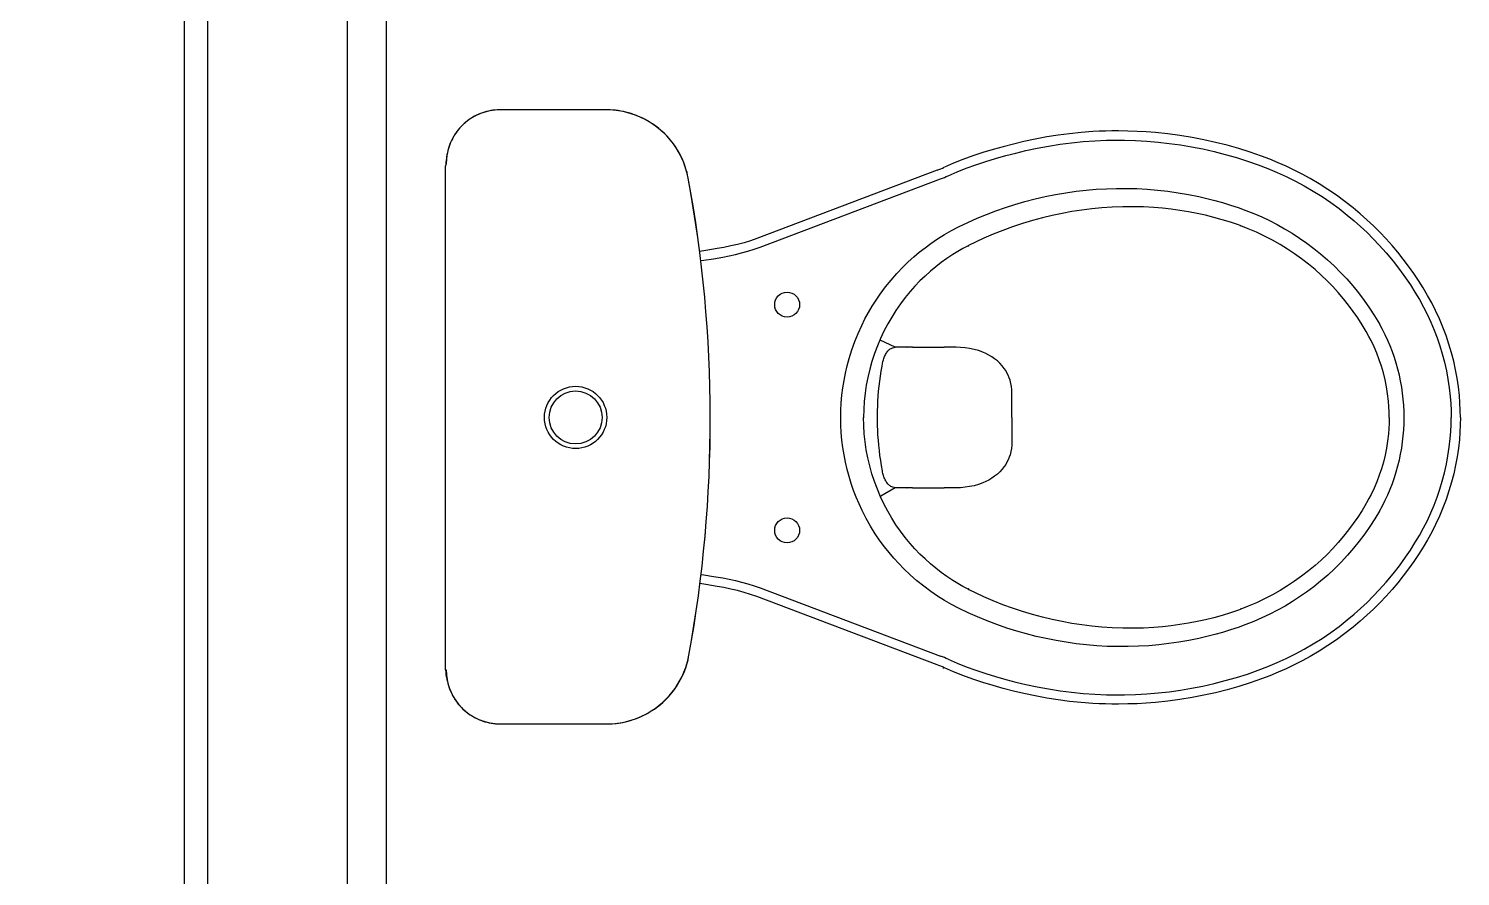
# Model space of a CAD drawing. Header units: millimetres. Extents: x 188.6 to 263.2, y 40.1 to 120.1.
# Drawn here: x 222.213 to 223.134, y 76.524 to 77.069 of the extents above; entities that cross this region are included whole.
import ezdxf

# ---------------------------------------------------------------- set-up
doc = ezdxf.new("R2010")
doc.units = ezdxf.units.MM
doc.layers.add('ARQ', color=8, linetype='Continuous')

# ---------------------------------------------------------------- blocks, each defined once
blk = doc.blocks.new('XREF-TIPO$0$P909+cd00_p')
at = {"color": 0}
for p, q in [((-161.74, 0), (-161.74, -0.33)), ((-161.74, 0), (161.74, 0)), ((-161.67, -0.33), (-161.67, -0.35)), ((163.02, -0.35), (163.02, -0.33)), ((-196.5, -35.16), (-196.48, -35.16)), ((-196.5, -35.16), (-196.5, -103.41)), ((-196.48, -35.16), (-196.48, -103.41)), ((197.83, -102.96), (197.83, -35.16)), ((197.83, -35.16), (197.84, -35.16)), ((197.84, -102.96), (197.84, -35.16)), ((-196.5, -103.41), (-196.48, -103.41)), ((197.83, -102.96), (197.84, -102.96)), ((-152.4, -156.26), (-152.4, -156.25)), ((153.9, -155.77), (153.91, -155.79)), ((-158.52, -315.66), (-114.75, -199.86)), ((-109.18, -201.97), (-152.95, -317.76)), ((109.67, -201.97), (153.44, -317.76)), ((159.01, -315.66), (115.24, -199.86)), ((0.24, -268.67), (0.24, -268.41)), ((-44.88, -288.77), (-50.19, -279.38)), ((45.37, -288.73), (49.85, -279.01)), ((-44.88, -296.14), (-44.88, -288.77)), ((45.37, -296.14), (45.37, -288.77)), ((-44.92, -296.18), (-44.88, -296.35)), ((-44.88, -296.35), (-44.88, -296.14)), ((-44.88, -299.71), (-44.88, -296.35)), ((-44.88, -299.71), (-44.88, -320.23)), ((45.37, -296.35), (45.37, -296.14)), ((45.41, -296.18), (45.37, -296.35)), ((45.37, -299.71), (45.37, -296.35)), ((45.37, -299.71), (45.37, -320.23)), ((-160.8, -319.54), (-160.83, -319.53)), ((-44.88, -327.76), (-44.88, -320.23)), ((45.37, -327.76), (45.37, -320.23)), ((-110.18, -335.83), (-110.02, -335.51)), ((-109.98, -336.01), (-109.82, -335.69)), ((110.31, -335.69), (110.47, -336.01)), ((110.67, -335.83), (110.51, -335.51)), ((0.24, -363.7), (-15.29, -363.7)), ((0.24, -363.7), (15.78, -363.7)), ((-122.87, -510.55), (-122.99, -510.25)), ((-122.72, -510.54), (-122.83, -510.23)), ((123.32, -510.24), (123.21, -510.54)), ((123.36, -510.55), (123.48, -510.25)), ((-54.56, -591.41), (-54.99, -591.16)), ((-54.46, -591.29), (-54.89, -591.04)), ((55.37, -591.05), (54.94, -591.29)), ((55.05, -591.41), (55.48, -591.16)), ((0.24, -605.93), (0.24, -605.79)), ((0.24, -605.94), (0.24, -605.93))]:
    blk.add_line(p, q, dxfattribs=at)
for points in [[(-161.67, -0.33, 0), (-162.43, -0.34, 0), (-163.81, -0.4, 0), (-165.18, -0.51, 0), (-166.55, -0.67, 0), (-167.91, -0.89, 0), (-169.26, -1.16, 0), (-170.6, -1.49, 0), (-171.92, -1.86, 0), (-173.23, -2.29, 0), (-174.51, -2.77, 0), (-175.78, -3.3, 0), (-177.03, -3.88, 0), (-178.25, -4.5, 0), (-179.44, -5.18, 0), (-180.61, -5.9, 0), (-181.74, -6.66, 0), (-182.85, -7.47, 0), (-183.92, -8.33, 0), (-184.96, -9.22, 0), (-185.96, -10.16, 0), (-186.92, -11.13, 0), (-187.85, -12.14, 0), (-188.73, -13.19, 0), (-189.57, -14.27, 0), (-190.37, -15.38, 0), (-191.12, -16.53, 0), (-191.83, -17.7, 0), (-192.49, -18.9, 0), (-193.11, -20.13, 0), (-193.67, -21.38, 0), (-194.19, -22.65, 0), (-194.66, -23.94, 0), (-195.07, -25.25, 0), (-195.43, -26.58, 0), (-195.74, -27.92, 0), (-196, -29.27, 0), (-196.2, -30.63, 0), (-196.36, -32, 0), (-196.45, -33.37, 0), (-196.5, -34.75, 0), (-196.5, -35.16, 0)], [(-161.67, -0.35, 0), (-165.08, -0.52, 0), (-168.45, -1.02, 0), (-171.76, -1.84, 0), (-174.98, -2.99, 0), (-178.07, -4.45, 0), (-181.01, -6.2, 0), (-183.76, -8.24, 0), (-186.3, -10.53, 0), (-188.59, -13.07, 0), (-190.63, -15.82, 0), (-192.38, -18.75, 0), (-193.84, -21.85, 0), (-194.99, -25.07, 0), (-195.81, -28.38, 0), (-196.31, -31.75, 0), (-196.48, -35.16, 0)], [(197.84, -35.16, 0), (197.83, -34.4, 0), (197.78, -33.02, 0), (197.67, -31.65, 0), (197.5, -30.28, 0), (197.28, -28.92, 0), (197.01, -27.57, 0), (196.69, -26.23, 0), (196.31, -24.91, 0), (195.88, -23.6, 0), (195.4, -22.32, 0), (194.88, -21.05, 0), (194.3, -19.8, 0), (193.67, -18.58, 0), (193, -17.39, 0), (192.28, -16.22, 0), (191.51, -15.09, 0), (190.7, -13.98, 0), (189.85, -12.91, 0), (188.95, -11.87, 0), (188.02, -10.87, 0), (187.04, -9.91, 0), (186.03, -8.98, 0), (184.99, -8.1, 0), (183.9, -7.26, 0), (182.79, -6.46, 0), (181.65, -5.7, 0), (180.47, -5, 0), (179.27, -4.33, 0), (178.05, -3.72, 0), (176.8, -3.16, 0), (175.52, -2.64, 0), (174.23, -2.17, 0), (172.92, -1.76, 0), (171.6, -1.4, 0), (170.26, -1.09, 0), (168.9, -0.83, 0), (167.54, -0.62, 0), (166.17, -0.47, 0), (164.8, -0.38, 0), (163.42, -0.33, 0), (163.02, -0.33, 0)], [(197.83, -35.16, 0), (197.66, -31.75, 0), (197.16, -28.38, 0), (196.33, -25.07, 0), (195.19, -21.85, 0), (193.73, -18.75, 0), (191.97, -15.82, 0), (189.94, -13.07, 0), (187.64, -10.53, 0), (185.1, -8.24, 0), (182.35, -6.2, 0), (179.42, -4.45, 0), (176.33, -2.99, 0), (173.11, -1.84, 0), (169.8, -1.02, 0), (166.42, -0.52, 0), (163.02, -0.35, 0)], [(-196.5, -103.41, 0), (-196.5, -103.61, 0), (-196.46, -105.33, 0), (-196.37, -107.04, 0), (-196.23, -108.76, 0), (-196.04, -110.46, 0), (-195.79, -112.15, 0), (-195.49, -113.82, 0), (-195.13, -115.48, 0), (-194.72, -117.13, 0), (-194.26, -118.78, 0), (-193.75, -120.41, 0), (-193.18, -122.03, 0), (-192.56, -123.63, 0), (-191.9, -125.2, 0), (-191.19, -126.73, 0), (-190.44, -128.25, 0), (-189.63, -129.75, 0), (-188.77, -131.22, 0), (-187.87, -132.66, 0), (-186.92, -134.08, 0), (-185.92, -135.46, 0), (-184.88, -136.81, 0), (-183.8, -138.13, 0), (-182.68, -139.41, 0), (-181.52, -140.66, 0), (-180.33, -141.87, 0), (-179.09, -143.03, 0), (-177.83, -144.16, 0), (-176.52, -145.24, 0), (-175.18, -146.29, 0), (-173.8, -147.29, 0), (-172.38, -148.26, 0), (-170.95, -149.17, 0), (-169.48, -150.04, 0), (-167.99, -150.86, 0), (-166.47, -151.64, 0), (-164.92, -152.36, 0), (-163.35, -153.04, 0), (-161.77, -153.67, 0), (-160.17, -154.24, 0), (-158.55, -154.76, 0), (-156.91, -155.24, 0), (-155.25, -155.66, 0), (-153.57, -156.03, 0), (-152.4, -156.26, 0)], [(-196.48, -103.41, 0), (-196.39, -106.42, 0), (-196.14, -109.44, 0), (-195.71, -112.44, 0), (-195.12, -115.41, 0), (-194.37, -118.34, 0), (-193.45, -121.21, 0), (-192.37, -124.03, 0), (-191.13, -126.79, 0), (-189.74, -129.48, 0), (-188.19, -132.09, 0), (-186.51, -134.6, 0), (-184.69, -137.01, 0), (-182.75, -139.3, 0), (-180.67, -141.48, 0), (-178.47, -143.55, 0), (-176.16, -145.49, 0), (-173.75, -147.29, 0), (-171.25, -148.96, 0), (-168.66, -150.47, 0), (-165.98, -151.84, 0), (-163.22, -153.07, 0), (-160.4, -154.14, 0), (-157.53, -155.05, 0), (-154.63, -155.79, 0), (-152.4, -156.25, 0)], [(153.9, -155.77, 0), (156.85, -155.13, 0), (159.77, -154.33, 0), (162.64, -153.37, 0), (165.45, -152.25, 0), (168.2, -150.97, 0), (170.85, -149.55, 0), (173.43, -147.97, 0), (175.91, -146.25, 0), (178.31, -144.39, 0), (180.59, -142.4, 0), (182.75, -140.28, 0), (184.79, -138.06, 0), (186.69, -135.73, 0), (188.45, -133.29, 0), (190.09, -130.75, 0), (191.57, -128.13, 0), (192.91, -125.43, 0), (194.09, -122.66, 0), (195.11, -119.84, 0), (195.97, -116.96, 0), (196.67, -114.02, 0), (197.21, -111.06, 0), (197.58, -108.07, 0), (197.78, -105.07, 0), (197.83, -102.96, 0)], [(153.91, -155.78, 0), (154.12, -155.74, 0), (155.8, -155.4, 0), (157.47, -155, 0), (159.13, -154.55, 0), (160.77, -154.04, 0), (162.38, -153.49, 0), (163.97, -152.89, 0), (165.54, -152.24, 0), (167.09, -151.54, 0), (168.62, -150.78, 0), (170.14, -149.98, 0), (171.63, -149.12, 0), (173.08, -148.23, 0), (174.5, -147.29, 0), (175.89, -146.31, 0), (177.23, -145.29, 0), (178.56, -144.22, 0), (179.85, -143.11, 0), (181.11, -141.96, 0), (182.32, -140.77, 0), (183.5, -139.54, 0), (184.64, -138.27, 0), (185.74, -136.97, 0), (186.8, -135.63, 0), (187.81, -134.26, 0), (188.78, -132.87, 0), (189.7, -131.44, 0), (190.58, -129.99, 0), (191.4, -128.51, 0), (192.19, -127, 0), (192.93, -125.46, 0), (193.62, -123.89, 0), (194.25, -122.32, 0), (194.84, -120.72, 0), (195.37, -119.1, 0), (195.86, -117.46, 0), (196.29, -115.8, 0), (196.67, -114.14, 0), (197, -112.47, 0), (197.27, -110.79, 0), (197.49, -109.11, 0), (197.66, -107.41, 0), (197.77, -105.7, 0), (197.83, -103.98, 0), (197.84, -102.96, 0)], [(-114.75, -199.86, 0), (-114.75, -199.86, 0), (-113.3, -195.76, 0), (-112.02, -191.6, 0), (-110.9, -187.4, 0), (-109.89, -183.08, 0), (-108.99, -178.74, 0), (-108.19, -174.38, 0), (-107, -167.15, 0), (-106.41, -163.31, 0)], [(-100.51, -164.05, 0), (-100.78, -165.82, 0), (-101.74, -171.91, 0), (-102.8, -177.99, 0), (-103.59, -182.04, 0), (-104.47, -186.07, 0), (-105.44, -190.08, 0), (-106.55, -194.09, 0), (-107.79, -198.05, 0), (-109.18, -201.97, 0)], [(100.97, -163.85, 0), (101.27, -165.82, 0), (102.23, -171.91, 0), (103.29, -177.99, 0), (104.08, -182.04, 0), (104.95, -186.07, 0), (105.93, -190.08, 0), (107.04, -194.09, 0), (108.28, -198.05, 0), (109.67, -201.97, 0)], [(115.24, -199.86, 0), (115.24, -199.86, 0), (113.79, -195.76, 0), (112.51, -191.6, 0), (111.39, -187.4, 0), (110.38, -183.08, 0), (109.48, -178.74, 0), (108.68, -174.38, 0), (107.49, -167.15, 0), (106.87, -163.11, 0)], [(-122.17, -329.45, 0), (-119.76, -324.84, 0), (-117.17, -320.33, 0), (-114.42, -315.92, 0), (-111.5, -311.62, 0), (-108.13, -307.04, 0), (-104.56, -302.61, 0), (-100.81, -298.33, 0), (-96.89, -294.21, 0), (-93.54, -290.95, 0), (-90.07, -287.8, 0), (-86.5, -284.76, 0), (-82.83, -281.86, 0), (-79.06, -279.08, 0), (-74.36, -275.88, 0), (-69.53, -272.88, 0), (-64.57, -270.08, 0), (-59.51, -267.49, 0), (-55.27, -265.52, 0), (-50.96, -263.69, 0), (-46.58, -262.02, 0), (-42.15, -260.49, 0), (-37.68, -259.11, 0), (-33.09, -257.88, 0), (-28.46, -256.8, 0), (-23.79, -255.88, 0), (-19.09, -255.13, 0), (-14.28, -254.53, 0), (-9.45, -254.1, 0), (-4.6, -253.84, 0), (0.24, -253.75, 0)], [(0.24, -253.75, 0), (5, -253.84, 0), (9.75, -254.08, 0), (14.49, -254.5, 0), (19.21, -255.07, 0), (24, -255.83, 0), (28.76, -256.76, 0), (33.49, -257.85, 0), (38.17, -259.11, 0), (43.6, -260.8, 0), (48.96, -262.72, 0), (54.23, -264.85, 0), (59.41, -267.2, 0), (63.59, -269.3, 0), (67.71, -271.54, 0), (71.74, -273.92, 0), (75.69, -276.43, 0), (79.55, -279.08, 0), (84.12, -282.47, 0), (88.54, -286.05, 0), (92.81, -289.81, 0), (96.91, -293.74, 0), (100.17, -297.11, 0), (103.31, -300.58, 0), (106.33, -304.16, 0), (109.23, -307.84, 0), (111.99, -311.62, 0), (114.91, -315.92, 0), (117.66, -320.33, 0), (120.25, -324.84, 0), (122.66, -329.45, 0)], [(-110.02, -335.51, 0), (-110.02, -335.51, 0), (-108.23, -332.16, 0), (-106.34, -328.86, 0), (-104.34, -325.61, 0), (-101.87, -321.88, 0), (-99.26, -318.24, 0), (-96.52, -314.7, 0), (-93.65, -311.26, 0), (-90.6, -307.85, 0), (-87.41, -304.56, 0), (-84.11, -301.39, 0), (-80.69, -298.35, 0), (-76.78, -295.12, 0), (-72.73, -292.06, 0), (-68.56, -289.16, 0), (-64.28, -286.45, 0), (-59.82, -283.86, 0), (-55.25, -281.47, 0), (-50.58, -279.26, 0), (-45.83, -277.26, 0), (-40.86, -275.4, 0), (-35.82, -273.75, 0), (-30.7, -272.32, 0), (-25.54, -271.11, 0), (-20.44, -270.14, 0), (-15.3, -269.39, 0), (-10.13, -268.85, 0), (-4.94, -268.52, 0), (0.24, -268.41, 0)], [(110.51, -335.51, 0), (110.51, -335.51, 0), (108.72, -332.16, 0), (106.83, -328.86, 0), (104.83, -325.61, 0), (102.36, -321.88, 0), (99.75, -318.24, 0), (97.01, -314.7, 0), (94.14, -311.26, 0), (91.09, -307.85, 0), (87.9, -304.56, 0), (84.6, -301.39, 0), (81.18, -298.35, 0), (77.27, -295.12, 0), (73.22, -292.06, 0), (69.05, -289.16, 0), (64.77, -286.45, 0), (60.31, -283.86, 0), (55.74, -281.47, 0), (51.07, -279.26, 0), (46.32, -277.26, 0), (41.35, -275.4, 0), (36.31, -273.75, 0), (31.19, -272.32, 0), (26.02, -271.11, 0), (20.93, -270.14, 0), (15.79, -269.39, 0), (10.62, -268.85, 0), (5.43, -268.52, 0), (0.24, -268.41, 0)], [(-44.88, -288.77, 0), (-44.72, -287.99, 0), (-44.51, -287.25, 0), (-44.27, -286.57, 0), (-44, -285.95, 0), (-43.7, -285.4, 0), (-43.41, -284.94, 0), (-43.08, -284.51, 0), (-42.74, -284.16, 0), (-42.4, -283.88, 0), (-42.39, -283.87, 0)], [(-42.39, -283.87, 0), (-42.09, -283.66, 0), (-41.56, -283.3, 0), (-41, -282.95, 0), (-40.4, -282.61, 0), (-39.77, -282.29, 0), (-39.12, -281.99, 0), (-38.44, -281.71, 0), (-37.77, -281.45, 0), (-37.06, -281.22, 0), (-36.34, -281, 0), (-35.61, -280.81, 0), (-34.88, -280.64, 0), (-34.38, -280.54, 0)], [(-34.38, -280.54, 0), (-33.97, -280.46, 0), (-30.67, -279.89, 0), (-27.37, -279.37, 0), (-24.09, -278.91, 0), (-20.83, -278.51, 0), (-17.59, -278.17, 0), (-14.37, -277.88, 0), (-11.16, -277.65, 0), (-7.99, -277.47, 0), (-4.85, -277.35, 0), (-1.74, -277.29, 0), (0.24, -277.27, 0)], [(0.25, -277.27, 0), (1.57, -277.28, 0), (4.55, -277.33, 0), (7.73, -277.44, 0), (10.83, -277.6, 0), (13.96, -277.81, 0), (17.11, -278.07, 0), (20.31, -278.4, 0), (23.52, -278.78, 0), (26.75, -279.21, 0), (30, -279.7, 0), (33.26, -280.25, 0), (34.87, -280.54, 0)], [(34.87, -280.54, 0), (35.23, -280.61, 0), (35.95, -280.77, 0), (36.67, -280.95, 0), (37.38, -281.16, 0), (38.09, -281.39, 0), (38.77, -281.65, 0), (39.43, -281.91, 0), (40.06, -282.2, 0), (40.68, -282.5, 0), (41.28, -282.83, 0), (41.85, -283.17, 0), (42.39, -283.52, 0), (42.88, -283.87, 0)], [(42.88, -283.87, 0), (42.98, -283.94, 0), (43.32, -284.25, 0), (43.64, -284.61, 0), (43.95, -285.02, 0), (44.25, -285.49, 0), (44.53, -286.03, 0), (44.79, -286.63, 0), (45.01, -287.28, 0), (45.21, -287.98, 0), (45.37, -288.73, 0), (45.37, -288.77, 0)], [(-44.92, -296.18, 0), (-44.88, -296.14, 0)], [(45.41, -296.18, 0), (45.37, -296.14, 0)], [(-176.94, -371.36, 0), (-176.94, -371.36, 0), (-175.36, -364.73, 0), (-173.66, -358.13, 0), (-171.82, -351.57, 0), (-169.83, -345.02, 0), (-167.68, -338.52, 0), (-165.35, -332.09, 0), (-162.99, -326.13, 0), (-160.45, -320.25, 0)], [(177.43, -371.36, 0), (177.43, -371.36, 0), (175.85, -364.73, 0), (174.15, -358.13, 0), (172.31, -351.57, 0), (170.32, -345.02, 0), (168.17, -338.52, 0), (165.84, -332.09, 0), (163.48, -326.13, 0), (160.94, -320.25, 0)], [(-155, -322.71, 0), (-157.47, -328.42, 0), (-159.76, -334.21, 0), (-162.04, -340.48, 0), (-164.15, -346.82, 0), (-166.09, -353.21, 0), (-167.9, -359.67, 0), (-169.58, -366.16, 0), (-171.14, -372.69, 0)], [(-132.72, -513.88, 0), (-134.5, -508.96, 0), (-136.15, -503.99, 0), (-137.69, -498.99, 0), (-139.11, -493.92, 0), (-140.42, -488.83, 0), (-141.61, -483.7, 0), (-142.91, -477.32, 0), (-144.03, -470.91, 0), (-144.96, -464.46, 0), (-145.71, -457.98, 0), (-146.28, -451.49, 0), (-146.66, -445, 0), (-146.87, -438.29, 0), (-146.88, -431.58, 0), (-146.7, -424.87, 0), (-146.33, -418.17, 0), (-145.76, -411.48, 0), (-145.01, -404.82, 0), (-144.1, -398.39, 0), (-143.02, -391.98, 0), (-141.75, -385.6, 0), (-140.32, -379.25, 0), (-138.71, -372.96, 0), (-136.93, -366.71, 0), (-134.91, -360.34, 0), (-132.72, -354.02, 0), (-130.35, -347.76, 0), (-127.8, -341.58, 0), (-125.07, -335.47, 0), (-122.17, -329.45, 0)], [(-31.26, -358.72, 0), (-32.99, -357.37, 0), (-34.63, -355.88, 0), (-36.12, -354.29, 0), (-37.5, -352.57, 0), (-38.75, -350.78, 0), (-39.89, -348.87, 0), (-40.87, -346.95, 0), (-41.76, -344.93, 0), (-42.74, -342.21, 0), (-43.53, -339.39, 0), (-44.14, -336.49, 0), (-44.55, -333.64, 0), (-44.8, -330.73, 0), (-44.88, -327.76, 0)], [(31.75, -358.72, 0), (33.48, -357.37, 0), (35.12, -355.88, 0), (36.6, -354.29, 0), (37.99, -352.57, 0), (39.24, -350.78, 0), (40.38, -348.87, 0), (41.36, -346.95, 0), (42.25, -344.93, 0), (43.23, -342.21, 0), (44.02, -339.39, 0), (44.63, -336.49, 0), (45.04, -333.64, 0), (45.29, -330.73, 0), (45.37, -327.76, 0)], [(122.66, -329.45, 0), (125.48, -335.3, 0), (128.14, -341.23, 0), (130.63, -347.24, 0), (132.95, -353.31, 0), (135.11, -359.45, 0), (137.09, -365.63, 0), (138.95, -372.05, 0), (140.63, -378.53, 0), (142.13, -385.05, 0), (143.44, -391.61, 0), (144.56, -398.2, 0), (145.5, -404.82, 0), (146.24, -411.29, 0), (146.79, -417.78, 0), (147.16, -424.29, 0), (147.36, -430.8, 0), (147.37, -437.32, 0), (147.2, -443.83, 0), (146.84, -450.52, 0), (146.28, -457.21, 0), (145.53, -463.88, 0), (144.58, -470.52, 0), (143.43, -477.13, 0), (142.1, -483.7, 0), (140.92, -488.8, 0), (139.62, -493.87, 0), (138.2, -498.91, 0), (136.66, -503.94, 0), (134.99, -508.93, 0), (133.21, -513.88, 0)], [(155.49, -322.71, 0), (157.96, -328.42, 0), (160.25, -334.21, 0), (162.53, -340.48, 0), (164.64, -346.82, 0), (166.58, -353.21, 0), (168.39, -359.67, 0), (170.07, -366.16, 0), (171.63, -372.69, 0)], [(-122.99, -510.25, 0), (-122.99, -510.25, 0), (-123.37, -509.19, 0), (-125.16, -503.97, 0), (-126.79, -498.7, 0), (-128.28, -493.38, 0), (-129.61, -488.03, 0), (-130.8, -482.64, 0), (-131.86, -477.11, 0), (-132.76, -471.56, 0), (-133.51, -465.98, 0), (-134.12, -460.38, 0), (-134.58, -454.78, 0), (-134.93, -448.12, 0), (-135.07, -441.45, 0), (-135.02, -434.78, 0), (-134.77, -428.12, 0), (-134.33, -421.47, 0), (-133.71, -415.03, 0), (-132.91, -408.61, 0), (-131.93, -402.21, 0), (-130.78, -395.84, 0), (-129.45, -389.51, 0), (-127.95, -383.22, 0), (-126.22, -376.8, 0), (-124.31, -370.42, 0), (-122.21, -364.09, 0), (-119.93, -357.83, 0), (-117.47, -351.64, 0), (-114.84, -345.53, 0), (-112.57, -340.65, 0), (-110.18, -335.83, 0)], [(-110.18, -335.83, 0), (-110.08, -335.91, 0), (-110.01, -335.96, 0), (-109.98, -335.99, 0), (-109.98, -336, 0)], [(-109.82, -335.69, 0), (-109.82, -335.68, 0), (-109.85, -335.64, 0), (-109.92, -335.59, 0), (-110.02, -335.51, 0)], [(110.31, -335.69, 0), (110.31, -335.68, 0), (110.34, -335.64, 0), (110.4, -335.59, 0), (110.51, -335.51, 0)], [(110.67, -335.83, 0), (110.57, -335.91, 0), (110.5, -335.96, 0), (110.47, -335.99, 0), (110.47, -336, 0)], [(123.48, -510.25, 0), (123.48, -510.25, 0), (123.86, -509.19, 0), (125.65, -503.97, 0), (127.28, -498.7, 0), (128.77, -493.38, 0), (130.1, -488.03, 0), (131.29, -482.64, 0), (132.35, -477.11, 0), (133.25, -471.56, 0), (134, -465.98, 0), (134.61, -460.38, 0), (135.07, -454.78, 0), (135.42, -448.12, 0), (135.56, -441.45, 0), (135.51, -434.78, 0), (135.26, -428.12, 0), (134.82, -421.47, 0), (134.2, -415.03, 0), (133.4, -408.61, 0), (132.42, -402.21, 0), (131.27, -395.84, 0), (129.94, -389.51, 0), (128.44, -383.22, 0), (126.71, -376.8, 0), (124.8, -370.42, 0), (122.7, -364.09, 0), (120.42, -357.83, 0), (117.96, -351.64, 0), (115.33, -345.53, 0), (113.06, -340.65, 0), (110.67, -335.83, 0)], [(-15.29, -363.7, 0), (-17.49, -363.62, 0), (-19.62, -363.38, 0), (-21.68, -363, 0), (-23.67, -362.46, 0), (-25.3, -361.9, 0), (-26.87, -361.25, 0), (-28.39, -360.49, 0), (-29.85, -359.65, 0), (-31.26, -358.72, 0)], [(15.78, -363.7, 0), (17.98, -363.62, 0), (20.11, -363.38, 0), (22.17, -363, 0), (24.16, -362.46, 0), (25.79, -361.9, 0), (27.36, -361.25, 0), (28.88, -360.49, 0), (30.34, -359.65, 0), (31.75, -358.72, 0)], [(-183.78, -432.04, 0), (-183.78, -432.04, 0), (-183.75, -427.91, 0), (-183.66, -423.77, 0), (-183.51, -419.64, 0), (-183.3, -415.51, 0), (-182.75, -408.11, 0), (-182, -400.73, 0), (-181.05, -393.38, 0), (-179.88, -386, 0), (-178.52, -378.66, 0), (-176.94, -371.36, 0)], [(-171.14, -372.69, 0), (-172.7, -379.94, 0), (-174.06, -387.24, 0), (-175.21, -394.59, 0), (-176.15, -401.97, 0), (-176.89, -409.45, 0), (-177.42, -416.95, 0), (-177.73, -424.48, 0), (-177.82, -432.02, 0)], [(171.63, -372.69, 0), (173.19, -379.94, 0), (174.55, -387.24, 0), (175.7, -394.59, 0), (176.64, -401.97, 0), (177.38, -409.45, 0), (177.91, -416.95, 0), (178.22, -424.48, 0), (178.31, -432.02, 0)], [(184.27, -432.04, 0), (184.27, -432.04, 0), (184.24, -427.91, 0), (184.15, -423.77, 0), (184, -419.64, 0), (183.79, -415.51, 0), (183.24, -408.11, 0), (182.49, -400.73, 0), (181.54, -393.38, 0), (180.37, -386, 0), (179.01, -378.66, 0), (177.43, -371.36, 0)], [(0.24, -651.63, 0), (-4.45, -651.54, 0), (-9.14, -651.33, 0), (-13.82, -650.98, 0), (-19.38, -650.37, 0), (-24.93, -649.56, 0), (-30.44, -648.56, 0), (-35.91, -647.36, 0), (-41.34, -645.97, 0), (-46.89, -644.33, 0), (-52.37, -642.49, 0), (-57.79, -640.45, 0), (-63.13, -638.2, 0), (-68.38, -635.77, 0), (-73.33, -633.25, 0), (-78.2, -630.57, 0), (-82.98, -627.74, 0), (-87.68, -624.77, 0), (-92.29, -621.67, 0), (-96.92, -618.38, 0), (-101.45, -614.96, 0), (-105.89, -611.41, 0), (-110.22, -607.74, 0), (-114.45, -603.95, 0), (-118.67, -599.95, 0), (-122.77, -595.82, 0), (-126.76, -591.57, 0), (-130.62, -587.21, 0), (-134.36, -582.75, 0), (-138.49, -577.48, 0), (-142.45, -572.08, 0), (-146.23, -566.55, 0), (-149.82, -560.9, 0), (-153.21, -555.14, 0), (-155.97, -550.11, 0), (-158.58, -544.99, 0), (-161.04, -539.81, 0), (-163.36, -534.56, 0), (-165.54, -529.25, 0), (-167.58, -523.88, 0), (-170.12, -516.63, 0), (-172.44, -509.3, 0), (-174.54, -501.9, 0), (-176.43, -494.44, 0), (-178.11, -486.93, 0), (-179.57, -479.39, 0), (-180.85, -471.59, 0), (-181.9, -463.76, 0), (-182.71, -455.9, 0), (-183.17, -449.95, 0), (-183.5, -443.98, 0), (-183.7, -438.01, 0), (-183.78, -432.04, 0)], [(-177.82, -432.02, 0), (-177.79, -435.89, 0), (-177.59, -443.1, 0), (-177.19, -450.3, 0), (-176.59, -457.49, 0), (-175.79, -464.66, 0), (-174.8, -471.81, 0), (-173.61, -478.92, 0), (-172.18, -486.19, 0), (-170.56, -493.43, 0), (-168.72, -500.63, 0), (-166.69, -507.77, 0), (-164.45, -514.84, 0), (-162, -521.84, 0), (-159.67, -527.91, 0), (-157.16, -533.91, 0), (-154.47, -539.83, 0), (-151.58, -545.66, 0), (-148.51, -551.39, 0), (-145.14, -557.16, 0), (-141.57, -562.81, 0), (-137.81, -568.35, 0), (-133.87, -573.75, 0), (-129.75, -579, 0), (-126.12, -583.34, 0), (-122.37, -587.57, 0), (-118.5, -591.69, 0), (-114.52, -595.7, 0), (-110.42, -599.59, 0), (-105.39, -604.07, 0), (-100.21, -608.38, 0), (-94.89, -612.5, 0), (-89.42, -616.44, 0), (-84.87, -619.52, 0), (-80.23, -622.47, 0), (-75.5, -625.29, 0), (-70.69, -627.95, 0), (-65.79, -630.44, 0), (-60.9, -632.71, 0), (-55.93, -634.81, 0), (-50.89, -636.73, 0), (-45.79, -638.47, 0), (-40.63, -640.02, 0), (-35.24, -641.43, 0), (-29.81, -642.65, 0), (-24.32, -643.66, 0), (-18.81, -644.47, 0), (-13.28, -645.08, 0), (-8.78, -645.42, 0), (-4.27, -645.63, 0), (0.24, -645.72, 0)], [(178.31, -432.02, 0), (178.28, -435.89, 0), (178.08, -443.1, 0), (177.68, -450.3, 0), (177.08, -457.49, 0), (176.28, -464.66, 0), (175.29, -471.81, 0), (174.1, -478.92, 0), (172.67, -486.19, 0), (171.05, -493.43, 0), (169.21, -500.63, 0), (167.18, -507.77, 0), (164.94, -514.84, 0), (162.49, -521.84, 0), (160.16, -527.91, 0), (157.65, -533.91, 0), (154.96, -539.83, 0), (152.07, -545.66, 0), (149, -551.39, 0), (145.63, -557.16, 0), (142.06, -562.81, 0), (138.3, -568.35, 0), (134.36, -573.75, 0), (130.24, -579, 0), (126.61, -583.34, 0), (122.86, -587.57, 0), (118.99, -591.69, 0), (115.01, -595.7, 0), (110.91, -599.59, 0), (105.88, -604.07, 0), (100.7, -608.38, 0), (95.38, -612.5, 0), (89.91, -616.44, 0), (85.36, -619.52, 0), (80.72, -622.47, 0), (75.99, -625.29, 0), (71.18, -627.95, 0), (66.28, -630.44, 0), (61.39, -632.71, 0), (56.42, -634.81, 0), (51.38, -636.73, 0), (46.28, -638.47, 0), (41.12, -640.02, 0), (35.73, -641.43, 0), (30.3, -642.65, 0), (24.81, -643.66, 0), (19.3, -644.47, 0), (13.77, -645.08, 0), (9.27, -645.42, 0), (4.76, -645.63, 0), (0.24, -645.72, 0)], [(0.24, -651.63, 0), (4.94, -651.54, 0), (9.63, -651.33, 0), (14.31, -650.98, 0), (19.87, -650.37, 0), (25.42, -649.56, 0), (30.93, -648.56, 0), (36.4, -647.36, 0), (41.83, -645.97, 0), (47.37, -644.33, 0), (52.86, -642.49, 0), (58.28, -640.45, 0), (63.62, -638.2, 0), (68.87, -635.77, 0), (73.82, -633.25, 0), (78.69, -630.57, 0), (83.47, -627.74, 0), (88.17, -624.77, 0), (92.78, -621.67, 0), (97.41, -618.38, 0), (101.94, -614.96, 0), (106.38, -611.41, 0), (110.71, -607.74, 0), (114.94, -603.95, 0), (119.16, -599.95, 0), (123.26, -595.82, 0), (127.25, -591.57, 0), (131.11, -587.21, 0), (134.85, -582.75, 0), (138.98, -577.48, 0), (142.94, -572.08, 0), (146.72, -566.55, 0), (150.31, -560.9, 0), (153.7, -555.14, 0), (156.46, -550.11, 0), (159.07, -544.99, 0), (161.53, -539.81, 0), (163.85, -534.56, 0), (166.03, -529.25, 0), (168.07, -523.88, 0), (170.61, -516.63, 0), (172.93, -509.3, 0), (175.03, -501.9, 0), (176.92, -494.44, 0), (178.6, -486.93, 0), (180.06, -479.39, 0), (181.34, -471.59, 0), (182.39, -463.76, 0), (183.2, -455.9, 0), (183.66, -449.95, 0), (183.99, -443.98, 0), (184.19, -438.01, 0), (184.27, -432.04, 0)], [(-59.82, -599.62, 0), (-64.81, -596.65, 0), (-69.69, -593.51, 0), (-74.46, -590.2, 0), (-79.12, -586.72, 0), (-83.64, -583.09, 0), (-88.17, -579.17, 0), (-92.56, -575.08, 0), (-96.81, -570.84, 0), (-100.89, -566.45, 0), (-104.81, -561.92, 0), (-108.38, -557.49, 0), (-111.8, -552.93, 0), (-114.95, -548.42, 0), (-117.95, -543.8, 0), (-120.79, -539.09, 0), (-123.48, -534.29, 0), (-126.05, -529.31, 0), (-128.44, -524.24, 0), (-130.67, -519.1, 0), (-132.72, -513.88, 0)], [(-122.99, -510.25, 0), (-122.84, -510.22, 0), (-122.83, -510.23, 0)], [(-122.87, -510.55, 0), (-122.79, -510.54, 0), (-122.73, -510.53, 0), (-122.72, -510.54, 0)], [(-54.99, -591.16, 0), (-54.99, -591.16, 0), (-59.37, -588.54, 0), (-63.67, -585.77, 0), (-67.87, -582.86, 0), (-71.97, -579.81, 0), (-75.97, -576.63, 0), (-79.97, -573.23, 0), (-83.85, -569.68, 0), (-87.62, -566.01, 0), (-91.25, -562.21, 0), (-94.75, -558.29, 0), (-98.27, -554.06, 0), (-101.65, -549.7, 0), (-104.87, -545.22, 0), (-107.92, -540.64, 0), (-110.81, -535.95, 0), (-113.63, -530.97, 0), (-116.27, -525.89, 0), (-118.72, -520.72, 0), (-120.97, -515.47, 0), (-122.87, -510.55, 0)], [(55.48, -591.16, 0), (55.48, -591.16, 0), (59.86, -588.54, 0), (64.16, -585.77, 0), (68.36, -582.86, 0), (72.46, -579.81, 0), (76.46, -576.63, 0), (80.46, -573.23, 0), (84.34, -569.68, 0), (88.1, -566.01, 0), (91.74, -562.21, 0), (95.24, -558.29, 0), (98.76, -554.06, 0), (102.14, -549.7, 0), (105.36, -545.22, 0), (108.41, -540.64, 0), (111.3, -535.95, 0), (114.12, -530.97, 0), (116.76, -525.89, 0), (119.21, -520.72, 0), (121.46, -515.47, 0), (123.36, -510.55, 0)], [(133.21, -513.88, 0), (131.2, -519, 0), (129.02, -524.05, 0), (126.67, -529.03, 0), (124.16, -533.93, 0), (121.49, -538.74, 0), (118.57, -543.59, 0), (115.49, -548.34, 0), (112.25, -552.98, 0), (108.85, -557.51, 0), (105.3, -561.92, 0), (101.51, -566.31, 0), (97.56, -570.57, 0), (93.46, -574.69, 0), (89.22, -578.66, 0), (84.85, -582.48, 0), (80.2, -586.26, 0), (75.41, -589.87, 0), (70.5, -593.3, 0), (65.46, -596.56, 0), (60.31, -599.62, 0)], [(123.36, -510.55, 0), (123.28, -510.53, 0), (123.22, -510.53, 0), (123.21, -510.54, 0)], [(123.48, -510.25, 0), (123.33, -510.22, 0), (123.32, -510.23, 0)], [(-54.99, -591.16, 0), (-54.94, -591.09, 0), (-54.91, -591.05, 0), (-54.89, -591.04, 0)], [(-54.56, -591.41, 0), (-54.48, -591.29, 0), (-54.47, -591.28, 0)], [(0.24, -605.94, 0), (-3.28, -605.89, 0), (-6.79, -605.72, 0), (-10.3, -605.44, 0), (-14.87, -604.91, 0), (-19.41, -604.18, 0), (-23.91, -603.27, 0), (-28.37, -602.18, 0), (-32.64, -600.94, 0), (-36.86, -599.53, 0), (-41.02, -597.96, 0), (-45.11, -596.22, 0), (-49.12, -594.31, 0), (-51.86, -592.9, 0), (-54.56, -591.41, 0)], [(0.24, -605.94, 0), (3.77, -605.89, 0), (7.28, -605.72, 0), (10.79, -605.44, 0), (15.36, -604.91, 0), (19.9, -604.18, 0), (24.4, -603.27, 0), (28.86, -602.18, 0), (33.13, -600.94, 0), (37.35, -599.53, 0), (41.51, -597.96, 0), (45.6, -596.22, 0), (49.61, -594.31, 0), (52.35, -592.9, 0), (55.05, -591.41, 0)], [(55.05, -591.41, 0), (54.97, -591.29, 0), (54.96, -591.28, 0)], [(55.48, -591.16, 0), (55.43, -591.09, 0), (55.4, -591.05, 0), (55.38, -591.04, 0)]]:
    blk.add_polyline3d(points, dxfattribs=at)
for centre, radius in [((0.27, -83.47), 20), ((0.27, -83.47), 17), ((-72.26, -219.3), 8), ((72.74, -219.3), 8)]:
    blk.add_circle(centre, radius, dxfattribs=at)
for centre, radius, start, end in [((-161.76, -25), 25, 104.51318, 107.55669), ((-161.74, -25.11), 25.11, 89.99851, 104.50278), ((161.74, -25.1), 25.1, 78.26571, 90.00253), ((-0.55, 677.89), 847.84, 259.68255, 280.49604), ((-0.55, 677.89), 847.86, 259.68255, 280.49604), ((-234.8, -286.2), 81.77, 335.39488, 338.88448), ((-232.09, -287.83), 84.62, 335.65178, 339.27987), ((232.58, -287.83), 84.62, 200.72013, 204.34822), ((235.29, -286.2), 81.77, 201.11552, 204.60512), ((0.24, -494.51), 121.07, 240.25509, 270.00072), ((0.25, -494.51), 121.07, 269.99935, 299.74487)]:
    blk.add_arc(centre, radius, start, end, dxfattribs=at)

msp = doc.modelspace()

# ---------------------------------------------------------------- linework, layer by layer
at = {"layer": 'ARQ'}
for p, q in [((222.32818, 78.17457), (222.32818, 75.78457)), ((222.32818, 78.17457), (222.32818, 75.78457)), ((222.41818, 77.98457), (222.41818, 75.78457)), ((222.41818, 77.98457), (222.41818, 75.78457)), ((222.44318, 77.14957), (222.44318, 75.80957)), ((222.44318, 77.14957), (222.44318, 75.80957))]:
    msp.add_line(p, q, dxfattribs=at)
msp.add_lwpolyline([(222.44318, 78.09957), (222.44318, 78.18957), (222.31318, 78.18957), (222.31318, 75.79957), (222.21318, 75.79957)], dxfattribs=at)
msp.add_lwpolyline([(222.44318, 78.09957), (222.44318, 78.18957), (222.31318, 78.18957), (222.31318, 75.79957), (222.21318, 75.79957)], dxfattribs=at)

# ---------------------------------------------------------------- block references
at = {"layer": 'ARQ', "xscale": 0.0010017595462613, "yscale": 0.0010017595462613, "zscale": 0.0010017595462613, "rotation": 90}
msp.add_blockref('XREF-TIPO$0$P909+cd00_p', (222.48144, 76.81861), dxfattribs=at)
msp.add_blockref('XREF-TIPO$0$P909+cd00_p', (222.48144, 76.81861), dxfattribs=at)

doc.saveas('drawing.dxf')
